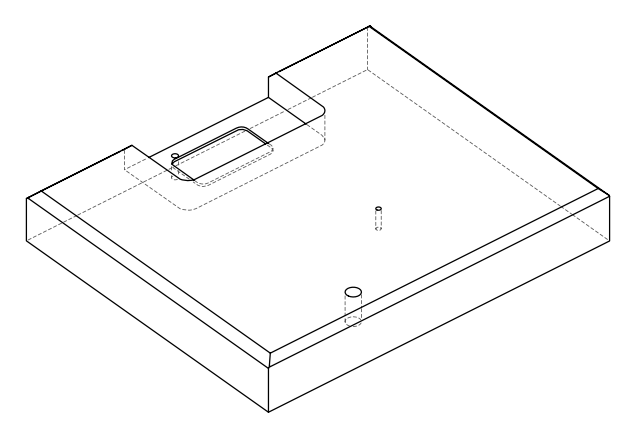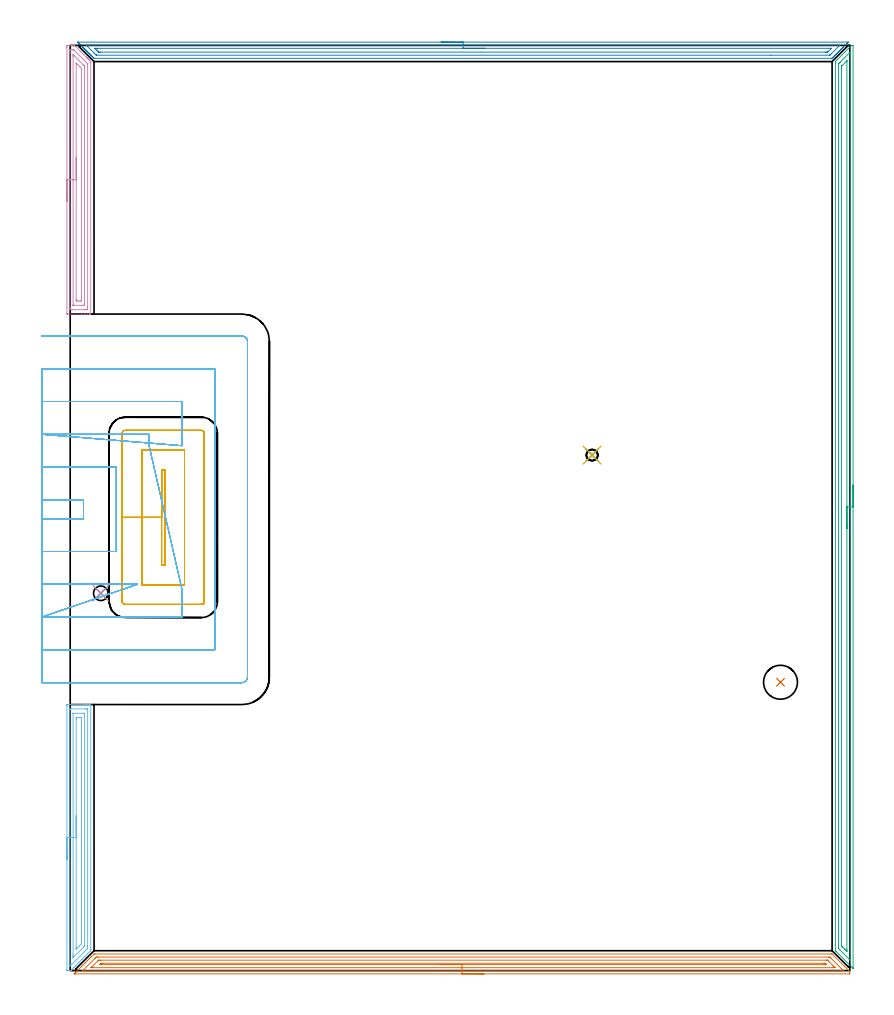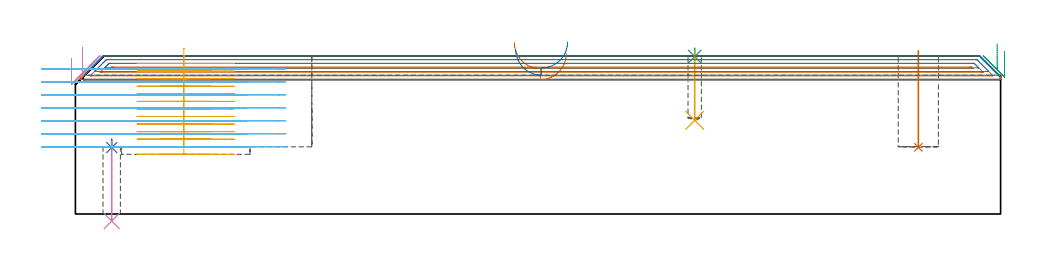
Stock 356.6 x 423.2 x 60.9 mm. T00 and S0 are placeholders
(PLAN: 12 operations, 6 tool changes, 80.1 min)
(1 INDEXABLE_INSERT_DRILL_BLIND_HOLE_FROM_SOLID | STEP1POCKET | NXT0302_002 | 0.15 min | 6591 mm3)
(2 SPOT_DRILL | STEP1HOLE | NXT0321_9005460120000 | 0.03 min | 3821 mm3)
(3 SPOT_DRILL_1 | STEP1POCKET_1 | NXT0321_9005460120000 | 0.03 min | 0 mm3)
(4 DRILL_THROUGH_HOLE_INTO_CENTER | STEP1HOLE | NXT0301_038 | 0.13 min | 919 mm3)
(5 DRILL_BLIND_HOLE_INTO_CENTER | STEP1POCKET_1 | NXT0301_023 | 0.11 min | 504 mm3)
(6 AREA_MILL | FG_CHAMFER_SURFACE | UGT0205_001 | 4.04 min | 7600 mm3)
(7 AREA_MILL_1 | FG_CHAMFER_SURFACE_1 | UGT0205_001 | 11.27 min | 14441 mm3)
(8 AREA_MILL_2 | FG_CHAMFER_SURFACE_2 | UGT0205_001 | 8.49 min | 9746 mm3)
(9 AREA_MILL_3 | FG_CHAMFER_SURFACE_3 | UGT0205_001 | 10.19 min | 13526 mm3)
(10 AREA_MILL_4 | FG_CHAMFER_SURFACE_4 | UGT0205_001 | 4.11 min | 7437 mm3)
(11 MILL_RECTANGULAR_POCKET | POCKET_RECTANGULAR_STRAIGHT | NXT0201_011 | Follow Part, ap 3, ae 75% | 14.32 min | 169655 mm3)
(12 MILL_SLOT | SLOT_PARTIAL_RECTANGULAR | UGT0201_094 | Follow Part, ap 5, ae 75% | 27.2 min | 405957 mm3)
(TOOL NXT0302_002 | Index. Insert Drill 15.5mm [880-D1550L20-05] | D15.5 PA176 FL78 Z2)
(TOOL NXT0321_9005460120000 | NC Spot Drill, 142deg, 12mm, Carbide, Uncoated | D12 PA142 FL30 Z2)
(TOOL NXT0301_038 | Carbide Drill 6.7mm [860.1-0670-034A1-MM 2214] | D6.7 PA140 FL53 Z2)
(TOOL NXT0301_023 | Carbide Drill 5.2mm [860.1-0520-016A1-MM 2214] | D5.2 PA140 FL28 Z2)
(TOOL UGT0205_001 | Chamfer Mill 20 x 3 x 45 deg. | D20 FL50 Z2)
(TOOL NXT0201_011 | ENDMILL 12mm [2P460-1200-NA 1630] | D12 FL38 Z6)
(TOOL UGT0201_094 | End mill 20 mm | D20 FL38 Z4)
(OP 1 INDEXABLE_INSERT_DRILL_BLIND_HOLE_FROM_SOLID)
G17 G21 G94 G90
T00 M6
G54
G17 G0 G90 X324.9 Y131.9 S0 M3
G43 Z70.9 H1
G94 G81 G98 Z25.7 F250. R62.9
G80
M5
M2
(OP 2 SPOT_DRILL)
G17 G21 G94 G90
T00 M6
G54
G17 G0 G90 X14. Y172.6 S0 M3
G43 Z70.9 H0
G94 G81 G98 Z25.612 F250. R28.9
G80
M5
M2
(OP 3 SPOT_DRILL_1)
G17 G21 G94 G90
T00 M6
G54
G17 G0 G90 X238.7 Y235.8 S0 M3
G43 Z70.9 H0
G94 G81 G98 Z60.676 F250. R63.9
G80
M5
M2
(OP 4 DRILL_THROUGH_HOLE_INTO_CENTER)
G17 G21 G94 G90
T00 M6
G54
G17 G0 G90 X14. Y172.6 S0 M3
G43 Z70.9 H1
G94 G73 G98 Z-2.719 F250. Q5.724 R27.9
G80
M5
M2
(OP 5 DRILL_BLIND_HOLE_INTO_CENTER)
G17 G21 G94 G90
T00 M6
G54
G17 G0 G90 X238.7 Y235.8 S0 M3
G43 Z70.9 H1
G94 G81 G98 Z36.1 F250. R62.9
G80
M5
M2
(OP 6 AREA_MILL)
G17 G21 G94 G90
T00 M6
G54
G17 G0 G90 X-1.5 Y50.85 S1061 M3
G43 Z70.9 H0
Z60.
G94 G1 Y50.888 Z59.128 F250.
Y51.002 Z58.264
Y51.191 Z57.412
Y51.453 Z56.58
Y51.787 Z55.774
Y52.19 Z55.
Y52.658 Z54.264
Y53.19 Z53.572
Y53.779 Z52.929
Y54.422 Z52.34
Y55.114 Z51.808
Y55.85 Z51.34
Y56.624 Z50.937
Y57.43 Z50.603
Y58.262 Z50.341
Y59.114 Z50.152
Y59.978 Z50.038
Y60.85 Z50.
Y120.763
X-1.499 Y121.094 Z50.001
X-1.494 Y121.649 Z50.004
X-1.492 Y121.692 Z50.006
X-0.94 Y121.696 Z50.557
X-0.337 Y121.7 Z51.161
X6.173 Z57.667
X6.744 Z58.241
X7.062 Z58.558
X7.633 Z59.129
X7.951 Z59.446
X8.588 Z60.088
X8.999 Z60.499
X9.361 Y121.693 Z60.852
X9.397 Y121.69 Z60.888
X9.4 Y121.54 Z60.9
Y9.531
X9.399 Y9.105 Z60.885
X9.31 Y9.009 Z60.807
X8.046 Y7.746 Z59.546
X6.766 Y6.465 Z58.265
X5.369 Y5.069 Z56.868
X4.03 Y3.73 Z55.529
X2.691 Y2.391 Z54.191
X1.799 Y1.499 Z53.298
X0.906 Y0.606 Z52.406
X0.393 Y0.094 Z51.891
X0.308 Y0.01 Z51.804
X0.075 Y0. Z51.574
X-0.303 Z51.196
X-0.94 Z50.554
X-1.259 Z50.237
X-1.491 Y0.002 Z50.005
X-1.496 Y0.16 Z50.004
X-1.5 Y0.441 Z50.
Y60.85
X-0.086 Z51.414
X-0.085 Y119.309 Z51.415
X-0.084 Y119.341 Z51.416
X-0.051 Y119.69 Z51.449
X0.449 Y119.699 Z51.949
X7.062 Y119.7 Z58.562
X7.563 Y119.698 Z59.063
X7.951 Y119.69 Z59.451
X7.983 Y119.309 Z59.483
X7.985 Y119.275 Z59.485
X7.986 Y11.316 Z59.486
X7.985 Y10.424 Z59.485
X7.983 Y10.391 Z59.483
X7.951 Y10.113 Z59.451
X7.665 Y9.818 Z59.165
X7.381 Y9.531 Z58.881
X0.241 Y2.391 Z51.741
X0.093 Y2.246 Z51.593
X-0.051 Y2.111 Z51.449
X-0.083 Y2.391 Z51.417
X-0.085 Y2.425 Z51.415
X-0.086 Y60.85 Z51.414
X1.328 Z52.828
X1.329 Y117.524 Z52.829
X1.331 Y117.624 Z52.831
X1.333 Y117.673 Z52.833
X1.335 Y117.689 Z52.835
X1.376 Y117.692 Z52.876
X1.553 Y117.699 Z53.053
X6.173 Z57.673
X6.348 Y117.698 Z57.848
X6.465 Y117.694 Z57.965
X6.554 Y117.69 Z58.054
X6.565 Y117.655 Z58.065
X6.567 Y117.524 Z58.067
X6.57 Y117.125 Z58.07
X6.571 Y116.631 Z58.071
Y116.231
Y11.809
X6.567 Y11.316 Z58.067
X6.565 Y11.217 Z58.065
X6.562 Y11.173 Z58.062
X6.532 Y11.14 Z58.032
X6.442 Y11.046 Z57.942
X6.173 Y10.773 Z57.673
X5.999 Y10.598 Z57.499
X1.361 Y5.961 Z52.861
X1.349 Y5.954 Z52.849
X1.344 Y5.953 Z52.844
X1.335 Y5.961 Z52.835
X1.334 Y5.991 Z52.834
X1.33 Y6.36 Z52.83
X1.329 Y6.854 Z52.829
X1.328 Y7.254 Z52.828
Y60.85
X2.743 Z54.243
Y114.846
X2.745 Y115.61 Z54.245
X2.747 Y115.662 Z54.247
X2.749 Y115.684 Z54.249
X2.763 Y115.69 Z54.263
X2.868 Y115.694 Z54.368
X3.08 Y115.698 Z54.58
X3.505 Y115.7 Z55.005
X4.433 Z55.933
X4.835 Y115.698 Z56.335
X5.036 Y115.695 Z56.536
X5.135 Y115.69 Z56.635
X5.151 Y115.687 Z56.651
X5.153 Y115.672 Z56.653
X5.155 Y115.635 Z56.655
X5.157 Y114.973 Z56.657
Y114.846
Y13.101
X5.153 Y12.34 Z56.653
X5.15 Y12.209 Z56.65
X4.331 Y11.38 Z55.831
X2.856 Y9.905 Z54.356
X2.796 Y9.847 Z54.296
X2.754 Y9.811 Z54.254
X2.75 Y9.81 Z54.25
X2.747 Y9.813 Z54.247
X2.745 Y9.851 Z54.245
X2.743 Y10.297 Z54.243
Y10.424
Y60.85
Y61.722 Z54.281
Y62.586 Z54.395
Y63.438 Z54.583
Y64.27 Z54.846
Y65.076 Z55.18
Y65.85 Z55.582
Y66.586 Z56.051
Y67.278 Z56.582
Y67.921 Z57.172
Y68.51 Z57.815
Y69.042 Z58.507
Y69.51 Z59.243
Y69.913 Z60.016
Y70.247 Z60.822
Y70.509 Z61.654
Y70.698 Z62.506
Y70.812 Z63.371
Y70.85 Z64.243
G0 Z70.9
M5
M2
(OP 7 AREA_MILL_1)
G17 G21 G94 G90
T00 M6
G54
G17 G0 G90 X189.2 Y-1.5 S1061 M3
G43 Z70.9 H0
Z61.8
G94 G1 X189.162 Z60.928 F250.
X189.048 Z60.064
X188.859 Z59.212
X188.597 Z58.38
X188.263 Z57.574
X187.86 Z56.8
X187.392 Z56.064
X186.861 Z55.372
X186.271 Z54.729
X185.628 Z54.14
X184.936 Z53.609
X184.2 Z53.14
X183.426 Z52.737
X182.62 Z52.403
X181.788 Z52.141
X180.937 Z51.952
X180.072 Z51.838
X179.2 Z51.8
X2.042
X1.816 Y-1.496 Z51.802
X1.814 Y-1.494 Z51.803
X1.816 Y-1.483 Z51.815
X2.175 Y-1.126 Z52.174
X2.35 Y-0.949 Z52.348
X2.412 Y-0.888 Z52.411
X2.586 Y-0.714 Z52.585
X2.646 Y-0.652 Z52.644
X2.709 Y-0.59 Z52.709
X2.881 Y-0.419 Z52.88
X2.942 Y-0.356 Z52.94
X3.007 Y-0.293 Z53.006
X3.175 Y-0.124 Z53.175
X3.239 Y-0.06 Z53.236
X3.305 Y0.005 Z53.304
X3.502 Y0.201 Z53.501
X4.197 Y0.898 Z54.197
X5.09 Y1.791 Z55.09
X5.983 Y2.683 Z55.983
X6.876 Y3.576 Z56.875
X7.769 Y4.469 Z57.768
X8.662 Y5.362 Z58.661
X9.555 Y6.255 Z59.554
X10.842 Y7.542 Z60.841
X10.896 Y7.593 Z60.892
X11.34 Y7.6 Z60.9
X347.953
X348.495 Y7.601 Z60.882
X348.604 Y7.496 Z60.796
X356.161 Y-0.06 Z53.237
X356.542 Y-0.442 Z52.858
X356.584 Y-0.484 Z52.815
X356.597 Y-0.5 Z52.799
X356.6 Y-0.504 Z52.795
Y-1.491 Z51.805
X356.492 Y-1.5 Z51.8
X179.2
Y-0.086 Z53.214
X6.008 Y-0.085 Z53.215
X5.983 Y-0.084 Z53.216
X5.702 Y-0.06 Z53.24
X5.838 Y0.085 Z53.385
X5.983 Y0.233 Z53.533
X11.34 Y5.591 Z58.891
X11.628 Y5.874 Z59.174
X11.922 Y6.16 Z59.46
X12.209 Y6.184 Z59.484
X12.233 Y6.185 Z59.485
X13.1 Y6.186 Z59.486
X347.035 Y6.185 Z59.485
X347.06
X347.478 Y6.16 Z59.46
X347.953 Y5.696 Z58.996
X352.822 Y0.829 Z54.129
X353.31 Y0.339 Z53.639
X353.698 Y-0.06 Z53.24
X353.335 Y-0.085 Z53.215
X353.31
X352.443 Y-0.086 Z53.214
X179.2
Y1.328 Z54.628
X10.448 Y1.329 Z54.629
X9.944 Y1.33 Z54.63
X9.579 Y1.334 Z54.634
X9.555 Y1.336 Z54.636
X9.554 Y1.346 Z54.646
X9.555 Y1.353 Z54.653
X9.736 Y1.536 Z54.836
X9.916 Y1.717 Z55.017
X12.583 Y4.383 Z57.683
X12.857 Y4.651 Z57.951
X12.952 Y4.74 Z58.04
X12.984 Y4.765 Z58.065
X13.029 Y4.767 Z58.067
X13.126 Y4.769 Z58.069
X13.629 Y4.771 Z58.071
X14.019
X345.777
X346.167
X346.297 Y4.769 Z58.069
X346.4 Y4.765 Z58.065
X346.427 Y4.762 Z58.062
X346.448 Y4.745 Z58.045
X346.491 Y4.706 Z58.006
X346.818 Y4.383 Z57.683
X347.06 Y4.141 Z57.441
X348.846 Y2.355 Z55.655
X349.483 Y1.717 Z55.017
X349.739 Y1.46 Z54.76
X349.824 Y1.367 Z54.667
X349.852 Y1.334 Z54.634
X349.843 Y1.333 Z54.633
X349.739 Y1.331 Z54.631
X349.236 Y1.329 Z54.629
X348.846 Y1.328 Z54.628
X179.2
Y2.743 Z56.043
X14.019
X13.88 Y2.744 Z56.044
X13.461 Y2.75 Z56.05
X13.414 Y2.754 Z56.054
X13.443 Y2.788 Z56.088
X13.5 Y2.849 Z56.149
X13.57 Y2.92 Z56.22
X13.637 Y2.986 Z56.286
X13.811 Y3.153 Z56.453
X14.019 Y3.35 Z56.65
X14.159 Y3.355 Z56.655
X14.294 Y3.356 Z56.656
X14.912 Y3.357 Z56.657
X344.519
X345.137 Y3.356 Z56.656
X345.274 Y3.354 Z56.654
X345.372 Y3.35 Z56.65
X345.481 Y3.259 Z56.559
X345.695 Y3.047 Z56.347
X345.905 Y2.834 Z56.134
X345.978 Y2.749 Z56.049
X345.892 Y2.748 Z56.048
X345.274 Y2.743 Z56.043
X179.2
X178.329 Z56.081
X177.464 Z56.195
X176.612 Z56.383
X175.78 Z56.646
X174.974 Z56.98
X174.2 Z57.382
X173.464 Z57.851
X172.772 Z58.382
X172.129 Z58.972
X171.54 Z59.615
X171.009 Z60.307
X170.54 Z61.043
X170.137 Z61.817
X169.803 Z62.622
X169.541 Z63.455
X169.352 Z64.306
X169.238 Z65.171
X169.2 Z66.043
G0 Z70.9
M5
M2
(OP 8 AREA_MILL_2)
G17 G21 G94 G90
T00 M6
G54
G17 G0 G90 X169.7 Y424.7 S1061 M3
G43 Z70.9 H0
Z63.5
G94 G1 X169.738 Z62.628 F250.
X169.852 Z61.764
X170.041 Z60.912
X170.303 Z60.08
X170.637 Z59.274
X171.04 Z58.5
X171.508 Z57.764
X172.04 Z57.072
X172.629 Z56.429
X173.272 Z55.84
X173.964 Z55.308
X174.7 Z54.84
X175.474 Z54.437
X176.28 Z54.103
X177.112 Z53.841
X177.964 Z53.652
X178.828 Z53.538
X179.7 Z53.5
X355.669
X355.875 Y424.694 Z53.504
X355.881 Y424.692 Z53.505
X355.875 Y424.674 Z53.523
X355.432 Y424.232 Z53.968
X355.319 Y424.118 Z54.08
X353.581 Y422.38 Z55.819
X353.537 Y422.336 Z55.861
X353.492 Y422.292 Z55.907
X353.285 Y422.084 Z56.115
X353.241 Y422.039 Z56.158
X353.194 Y421.994 Z56.205
X352.989 Y421.788 Z56.411
X352.944 Y421.742 Z56.455
X352.897 Y421.696 Z56.503
X352.693 Y421.492 Z56.707
X352.647 Y421.445 Z56.752
X352.599 Y421.398 Z56.801
X352.397 Y421.196 Z57.003
X352.35 Y421.148 Z57.049
X352.301 Y421.101 Z57.098
X352.101 Y420.9 Z57.299
X352.053 Y420.852 Z57.345
X352.003 Y420.803 Z57.396
X351.805 Y420.604 Z57.595
X351.756 Y420.555 Z57.642
X351.705 Y420.505 Z57.694
X351.509 Y420.308 Z57.891
X351.459 Y420.258 Z57.939
X351.407 Y420.207 Z57.992
X351.212 Y420.012 Z58.187
X351.162 Y419.961 Z58.236
X351.11 Y419.909 Z58.29
X350.916 Y419.716 Z58.483
X350.865 Y419.664 Z58.533
X350.812 Y419.611 Z58.588
X350.62 Y419.42 Z58.779
X350.568 Y419.367 Z58.83
X350.514 Y419.313 Z58.886
X350.324 Y419.124 Z59.075
X350.271 Y419.07 Z59.127
X350.216 Y419.016 Z59.183
X350.028 Y418.828 Z59.371
X349.974 Y418.773 Z59.424
X349.918 Y418.718 Z59.481
X349.732 Y418.532 Z59.667
X349.678 Y418.476 Z59.721
X349.62 Y418.42 Z59.779
X349.436 Y418.236 Z59.963
X349.381 Y418.179 Z60.018
X349.322 Y418.122 Z60.077
X349.14 Y417.94 Z60.259
X349.084 Y417.882 Z60.314
X349.025 Y417.824 Z60.374
X348.898 Y417.698 Z60.501
X348.623 Y417.423 Z60.774
X348.503 Y417.305 Z60.891
X348.131 Y417.3 Z60.9
X11.269
X10.897 Y417.305 Z60.891
X10.777 Y417.421 Z60.776
X10.316 Y417.882 Z60.314
X10.26 Y417.94 Z60.259
X10.078 Y418.122 Z60.077
X10.019 Y418.179 Z60.018
X9.964 Y418.236 Z59.963
X9.78 Y418.42 Z59.779
X9.722 Y418.476 Z59.721
X9.668 Y418.532 Z59.667
X9.482 Y418.718 Z59.481
X9.426 Y418.773 Z59.424
X9.372 Y418.828 Z59.371
X9.184 Y419.016 Z59.183
X9.129 Y419.07 Z59.127
X9.076 Y419.124 Z59.075
X8.886 Y419.313 Z58.886
X8.832 Y419.367 Z58.83
X8.779 Y419.42 Z58.779
X8.588 Y419.611 Z58.588
X8.535 Y419.664 Z58.533
X8.483 Y419.716 Z58.483
X8.29 Y419.909 Z58.29
X8.238 Y419.961 Z58.236
X8.187 Y420.012 Z58.187
X7.993 Y420.207 Z57.992
X7.941 Y420.258 Z57.939
X7.891 Y420.308 Z57.891
X7.695 Y420.505 Z57.694
X7.644 Y420.555 Z57.642
X7.595 Y420.604 Z57.595
X7.397 Y420.803 Z57.396
X7.347 Y420.852 Z57.345
X7.299 Y420.9 Z57.299
X7.099 Y421.1 Z57.098
X7.05 Y421.148 Z57.049
X7.003 Y421.196 Z57.003
X6.801 Y421.398 Z56.801
X6.753 Y421.445 Z56.752
X6.707 Y421.492 Z56.707
X6.503 Y421.696 Z56.503
X6.456 Y421.742 Z56.455
X6.411 Y421.788 Z56.411
X6.206 Y421.994 Z56.205
X6.159 Y422.039 Z56.158
X6.115 Y422.084 Z56.115
X5.908 Y422.292 Z55.907
X5.863 Y422.336 Z55.861
X5.819 Y422.38 Z55.819
X5.61 Y422.59 Z55.609
X4.081 Y424.118 Z54.08
X3.968 Y424.232 Z53.968
X3.823 Y424.377 Z53.823
X3.636 Y424.563 Z53.634
X3.525 Y424.678 Z53.519
X3.517 Y424.694 Z53.503
X3.525 Y424.699 Z53.499
X3.731 Y424.7 Z53.5
X179.7
Y423.286 Z54.914
X351.764
X351.882 Y423.284 Z54.916
X351.96 Y423.282 Z54.918
X352.013 Y423.279 Z54.921
Y423.274 Z54.926
X351.971 Y423.227 Z54.973
X351.841 Y423.092 Z55.108
X348.131 Y419.381 Z58.819
X347.826 Y419.078 Z59.122
X347.515 Y418.773 Z59.427
X347.461 Y418.723 Z59.477
X347.355 Y418.717 Z59.483
X347.296 Y418.715 Z59.485
X320.504 Y418.714 Z59.486
X12.162 Y418.715 Z59.485
X12.104 Y418.716 Z59.484
X11.987 Y418.721 Z59.479
X11.935 Y418.726 Z59.474
X11.917 Y418.74 Z59.46
X11.88 Y418.773 Z59.427
X11.269 Y419.381 Z58.819
X10.986 Y419.664 Z58.536
X7.695 Y422.956 Z55.244
X7.43 Y423.227 Z54.973
X7.394 Y423.268 Z54.932
X7.392 Y423.279 Z54.921
X7.636 Y423.286 Z54.914
X179.7
Y421.872 Z56.328
X347.883 Y421.871 Z56.329
X348.131 Y421.869 Z56.331
X348.146 Y421.867 Z56.333
X348.152 Y421.864 Z56.336
X348.149 Y421.854 Z56.346
X348.144 Y421.845 Z56.355
X348.131 Y421.83 Z56.37
X346.599 Y420.3 Z57.9
X346.512 Y420.216 Z57.984
X346.439 Y420.151 Z58.049
X346.419 Y420.135 Z58.065
X346.397 Y420.133 Z58.067
X346.344 Y420.131 Z58.069
X345.878 Y420.129 Z58.071
X345.451
X13.95
X13.482 Y420.13 Z58.07
X13.056 Y420.134 Z58.066
X12.997 Y420.135 Z58.065
X12.966 Y420.145 Z58.055
X12.933 Y420.175 Z58.026
X12.802 Y420.301 Z57.899
X12.545 Y420.555 Z57.645
X12.162 Y420.937 Z57.263
X11.655 Y421.445 Z56.755
X11.269 Y421.837 Z56.363
X11.249 Y421.865 Z56.335
X11.269 Y421.866 Z56.334
X11.736 Y421.87 Z56.33
X12.162 Y421.871 Z56.329
X12.629 Y421.872 Z56.328
X179.7
X180.572 Z56.367
X181.436 Z56.48
X182.288 Z56.669
X183.12 Z56.932
X183.926 Z57.265
X184.7 Z57.668
X185.436 Z58.137
X186.128 Z58.668
X186.771 Z59.257
X187.36 Z59.901
X187.892 Z60.593
X188.36 Z61.328
X188.763 Z62.102
X189.097 Z62.908
X189.359 Z63.74
X189.548 Z64.592
X189.662 Z65.457
X189.7 Z66.328
G0 Z70.9
M5
M2
(OP 9 AREA_MILL_3)
G17 G21 G94 G90
T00 M6
G54
G17 G0 G90 X358.1 Y222.1 S1061 M3
G43 Z70.9 H0
Z62.8
G94 G1 Y222.062 Z61.928 F250.
Y221.948 Z61.064
Y221.759 Z60.212
Y221.497 Z59.38
Y221.163 Z58.574
Y220.76 Z57.8
Y220.292 Z57.064
Y219.76 Z56.372
Y219.171 Z55.729
Y218.528 Z55.14
Y217.836 Z54.608
Y217.1 Z54.14
Y216.326 Z53.737
Y215.52 Z53.403
Y214.688 Z53.141
Y213.836 Z52.952
Y212.972 Z52.838
Y212.1 Z52.8
Y1.558
X358.099 Y1.177 Z52.801
X358.098 Y1.145 Z52.802
X358.092 Y1.019 Z52.806
X358.035 Y1.071 Z52.863
X357.923 Y1.177 Z52.975
X350.216 Y8.884 Z60.684
X350.02 Y9.084 Z60.874
X350.004 Y9.105 Z60.889
X350. Y9.219 Z60.9
Y415.426
X350.005 Y415.803 Z60.891
X350.117 Y415.916 Z60.781
X350.487 Y416.287 Z60.413
X357.073 Y422.874 Z53.824
X357.149 Y422.951 Z53.747
X357.366 Y423.165 Z53.534
X357.373 Y423.172 Z53.527
X357.41 Y423.198 Z53.488
X357.674 Y423.2 Z53.224
X358.091 Z52.805
X358.1 Y423.087 Z52.8
Y212.1
X356.686 Z54.214
X356.685 Y5. Z54.215
X356.684 Y4.9 Z54.216
X356.683 Y4.877 Z54.217
X356.682 Y4.876 Z54.218
X356.675 Y4.88 Z54.225
X356.641 Y4.911 Z54.259
X356.563 Y4.987 Z54.337
X356.351 Y5.199 Z54.549
X351.884 Y9.667 Z59.016
X351.481 Y10.078 Z59.419
X351.429 Y10.132 Z59.471
X351.421 Y10.161 Z59.479
X351.418 Y10.213 Z59.482
X351.416 Y10.322 Z59.484
X351.414 Y10.54 Z59.486
X351.415 Y414.533 Z59.485
X351.421 Y414.746 Z59.479
X351.554 Y414.893 Z59.346
X351.736 Y415.081 Z59.164
X352.076 Y415.427 Z58.824
X352.178 Y415.529 Z58.722
X356.545 Y419.895 Z54.355
X356.583 Y419.931 Z54.317
X356.629 Y419.973 Z54.271
X356.656 Y419.995 Z54.244
X356.68 Y419.922 Z54.22
X356.683 Y419.895 Z54.217
X356.685 Y419.848 Z54.215
X356.686 Y419.022 Z54.214
Y415.789
Y212.1
X355.272 Z55.628
X355.271 Y9.667 Z55.629
X355.27 Y9.329 Z55.63
X355.266 Y8.773 Z55.634
X355.265 Y8.754 Z55.635
X355.234 Y8.773 Z55.666
X354.936 Y9.066 Z55.964
X354.332 Y9.667 Z56.568
X354.05 Y9.949 Z56.85
X353.439 Y10.561 Z57.461
X353.165 Y10.839 Z57.735
X352.861 Y11.15 Z58.039
X352.835 Y11.195 Z58.065
X352.833 Y11.252 Z58.067
X352.83 Y11.342 Z58.07
X352.829 Y11.455 Z58.071
Y11.794
Y412.745
X352.83 Y413.083 Z58.07
X352.834 Y413.639 Z58.066
X352.835 Y413.719 Z58.065
X352.885 Y413.775 Z58.015
X352.955 Y413.851 Z57.945
X353.165 Y414.065 Z57.735
X355.177 Y416.077 Z55.723
X355.207 Y416.105 Z55.693
X355.243 Y416.135 Z55.657
X355.265 Y416.151 Z55.635
X355.267 Y416.118 Z55.633
X355.27 Y416.052 Z55.63
X355.271 Y415.982 Z55.629
X355.272 Y212.1 Z55.628
Y211.228 Z55.667
Y210.364 Z55.78
Y209.512 Z55.969
Y208.68 Z56.232
Y207.874 Z56.565
Y207.1 Z56.968
Y206.364 Z57.437
Y205.672 Z57.968
Y205.029 Z58.557
Y204.44 Z59.201
Y203.908 Z59.893
Y203.44 Z60.628
Y203.037 Z61.402
Y202.703 Z62.208
Y202.441 Z63.04
Y202.252 Z63.892
Y202.138 Z64.757
Y202.1 Z65.628
G0 Z70.9
M5
M2
(OP 10 AREA_MILL_4)
G17 G21 G94 G90
T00 M6
G54
G17 G0 G90 X-1.5 Y351.75 S1061 M3
G43 Z70.9 H0
Z60.
G94 G1 Y351.788 Z59.128 F250.
Y351.902 Z58.263
Y352.091 Z57.412
Y352.353 Z56.58
Y352.687 Z55.774
Y353.09 Z55.
Y353.558 Z54.264
Y354.09 Z53.572
Y354.679 Z52.929
Y355.322 Z52.34
Y356.014 Z51.808
Y356.75 Z51.34
Y357.524 Z50.937
Y358.33 Z50.603
Y359.162 Z50.341
Y360.014 Z50.152
Y360.878 Z50.038
Y361.75 Z50.
Y422.236
X-1.499 Y422.568 Z50.001
X-1.493 Y423.124 Z50.003
X-1.491 Y423.192 Z50.005
X-0.94 Y423.2 Z50.554
X0.47 Z51.966
X0.838 Z52.333
X1.923 Z53.42
X1.949 Y423.198 Z53.447
X1.995 Y423.195 Z53.491
X2.037 Y423.164 Z53.535
X4.663 Y420.538 Z56.162
X7.359 Y417.843 Z58.856
X7.403 Y417.798 Z58.902
X7.609 Y417.591 Z59.108
X7.655 Y417.546 Z59.152
X7.701 Y417.499 Z59.2
X7.904 Y417.297 Z59.403
X7.951 Y417.25 Z59.448
X7.999 Y417.201 Z59.498
X8.199 Y417.002 Z59.698
X8.248 Y416.954 Z59.745
X8.297 Y416.903 Z59.796
X8.493 Y416.707 Z59.992
X8.544 Y416.657 Z60.041
X8.595 Y416.605 Z60.094
X8.788 Y416.412 Z60.287
X8.84 Y416.361 Z60.337
X8.894 Y416.307 Z60.392
X9.285 Y415.916 Z60.784
X9.321 Y415.879 Z60.82
X9.394 Y415.805 Z60.892
X9.4 Y415.413 Z60.9
Y300.485
X9.397 Y300.31 Z60.888
X9.354 Y300.307 Z60.846
X8.937 Y300.3 Z60.436
X8.688 Z60.188
X7.951 Z59.446
X6.694 Z58.191
X5.284 Z56.779
X-1.201 Z50.296
X-1.492 Y300.31 Z50.006
X-1.499 Y300.6 Z49.999
Y300.611
X-1.5 Y361.75 Z50.
X-0.086 Z51.414
Y419.884
X-0.084 Y420.779 Z51.416
X-0.083 Y420.811 Z51.417
X-0.051 Y421.19 Z51.449
X0.421 Y421.198 Z51.921
X0.838 Y421.199 Z52.338
X1.309 Z52.809
X1.517 Y421.193 Z53.017
X1.542 Y421.19 Z53.042
X1.578 Y421.161 Z53.078
X1.645 Y421.102 Z53.145
X1.727 Y421.023 Z53.227
X7.336 Y415.413 Z58.836
X7.951 Y414.787 Z59.451
X7.982 Y414.518 Z59.482
X7.984 Y414.486 Z59.484
X7.986 Y413.624 Z59.486
Y303.616
X7.984 Y302.721 Z59.484
X7.983 Y302.689 Z59.483
X7.951 Y302.31 Z59.451
X7.479 Y302.302 Z58.979
X7.062 Y302.301 Z58.562
X6.592 Y302.3 Z58.092
X0.838 Y302.301 Z52.338
X0.365 Y302.302 Z51.865
X-0.051 Y302.31 Z51.449
X-0.083 Y302.721 Z51.417
X-0.084 Y302.755 Z51.416
X-0.086 Y303.616 Z51.414
Y361.75
X1.328 Z52.828
X1.329 Y418.096 Z52.829
Y418.496
X1.333 Y418.897 Z52.833
X1.335 Y418.947 Z52.835
X1.337 Y418.952 Z52.837
X1.356 Y418.936 Z52.856
X1.442 Y418.856 Z52.942
X1.569 Y418.732 Z53.069
X1.727 Y418.574 Z53.227
X5.783 Y414.518 Z57.283
X6.173 Y414.126 Z57.673
X6.422 Y413.872 Z57.922
X6.546 Y413.743 Z58.046
X6.565 Y413.712 Z58.065
X6.567 Y413.68 Z58.067
X6.569 Y413.624 Z58.069
X6.571 Y413.223 Z58.071
Y305.404
X6.57 Y305.005 Z58.07
X6.567 Y304.51 Z58.067
X6.564 Y304.319 Z58.064
X6.376 Y304.306 Z57.876
X6.173 Y304.303 Z57.673
X5.492 Y304.3 Z56.992
X5.284 Z56.784
X1.936 Z53.436
X1.727 Y304.301 Z53.227
X1.518 Y304.303 Z53.018
X1.38 Y304.307 Z52.88
X1.335 Y304.31 Z52.835
X1.333 Y304.329 Z52.833
X1.331 Y304.376 Z52.831
X1.329 Y304.51 Z52.829
X1.328 Y361.75 Z52.828
X2.743 Z54.243
Y414.831
X2.744 Y414.988 Z54.244
X2.747 Y415.065 Z54.247
X2.749 Y415.088 Z54.249
X2.771 Y415.069 Z54.271
X3.333 Y414.518 Z54.833
X4.395 Y413.456 Z55.895
X5.112 Y412.729 Z56.612
X5.151 Y412.677 Z56.651
X5.153 Y412.633 Z56.653
X5.156 Y412.538 Z56.656
X5.157 Y412.346 Z56.657
Y411.962
Y307.193
X5.153 Y306.43 Z56.653
X5.151 Y306.325 Z56.651
X5.06 Y306.31 Z56.56
X4.838 Y306.305 Z56.338
X4.395 Y306.3 Z55.895
X3.505 Z55.005
X3.061 Y306.305 Z54.561
X2.84 Y306.31 Z54.34
X2.749 Y306.323 Z54.249
X2.748 Y306.395 Z54.248
X2.743 Y307.066 Z54.243
Y361.75
Y362.622 Z54.281
Y363.486 Z54.395
Y364.338 Z54.583
Y365.17 Z54.846
Y365.976 Z55.18
Y366.75 Z55.582
Y367.486 Z56.051
Y368.178 Z56.582
Y368.821 Z57.172
Y369.41 Z57.815
Y369.941 Z58.507
Y370.41 Z59.243
Y370.813 Z60.016
Y371.147 Z60.822
Y371.409 Z61.654
Y371.598 Z62.506
Y371.712 Z63.371
Y371.75 Z64.243
G0 Z70.9
M5
M2
(OP 11 MILL_RECTANGULAR_POCKET)
G17 G21 G94 G90
T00 M6
G54
G17 G0 G90 X42.076 Y229.1 S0 M3
G43 Z70.9 H1
Z63.9
G94 G1 X41.8 Z63.826 F250.
Y207.3 Z57.985
Y185.5 F500.
X43.3
Y229.1
X41.8
Y207.3
X32.8
Y176.5
X52.3
Y238.1
X32.8
Y207.3
X23.8
Y168.8
G3 X25.1 Y167.5 R1.3
G1 X60.
G3 X61.3 Y168.8 R1.3
G1 Y245.8
G3 X60. Y247.1 R1.3
G1 X25.1
G3 X23.8 Y245.8 R1.3
G1 Y207.3
Y206.3
G0 X42.076 Y229.1 Z60.985
G1 X41.8 Z60.91 F250.
Y207.3 Z55.069
Y185.5 F500.
X43.3
Y229.1
X41.8
Y207.3
X32.8
Y176.5
X52.3
Y238.1
X32.8
Y207.3
X23.8
Y168.8
G3 X25.1 Y167.5 R1.3
G1 X60.
G3 X61.3 Y168.8 R1.3
G1 Y245.8
G3 X60. Y247.1 R1.3
G1 X25.1
G3 X23.8 Y245.8 R1.3
G1 Y207.3
Y206.3
G0 X42.076 Y229.1 Z58.069
G1 X41.8 Z57.995 F250.
Y207.3 Z52.154
Y185.5 F500.
X43.3
Y229.1
X41.8
Y207.3
X32.8
Y176.5
X52.3
Y238.1
X32.8
Y207.3
X23.8
Y168.8
G3 X25.1 Y167.5 R1.3
G1 X60.
G3 X61.3 Y168.8 R1.3
G1 Y245.8
G3 X60. Y247.1 R1.3
G1 X25.1
G3 X23.8 Y245.8 R1.3
G1 Y207.3
Y206.3
G0 X42.076 Y229.1 Z55.154
G1 X41.8 Z55.08 F250.
Y207.3 Z49.238
Y185.5 F500.
X43.3
Y229.1
X41.8
Y207.3
X32.8
Y176.5
X52.3
Y238.1
X32.8
Y207.3
X23.8
Y168.8
G3 X25.1 Y167.5 R1.3
G1 X60.
G3 X61.3 Y168.8 R1.3
G1 Y245.8
G3 X60. Y247.1 R1.3
G1 X25.1
G3 X23.8 Y245.8 R1.3
G1 Y207.3
Y206.3
G0 X42.076 Y229.1 Z52.238
G1 X41.8 Z52.164 F250.
Y207.3 Z46.323
Y185.5 F500.
X43.3
Y229.1
X41.8
Y207.3
X32.8
Y176.5
X52.3
Y238.1
X32.8
Y207.3
X23.8
Y168.8
G3 X25.1 Y167.5 R1.3
G1 X60.
G3 X61.3 Y168.8 R1.3
G1 Y245.8
G3 X60. Y247.1 R1.3
G1 X25.1
G3 X23.8 Y245.8 R1.3
G1 Y207.3
Y206.3
G0 X42.076 Y229.1 Z49.323
G1 X41.8 Z49.249 F250.
Y207.3 Z43.408
Y185.5 F500.
X43.3
Y229.1
X41.8
Y207.3
X32.8
Y176.5
X52.3
Y238.1
X32.8
Y207.3
X23.8
Y168.8
G3 X25.1 Y167.5 R1.3
G1 X60.
G3 X61.3 Y168.8 R1.3
G1 Y245.8
G3 X60. Y247.1 R1.3
G1 X25.1
G3 X23.8 Y245.8 R1.3
G1 Y207.3
Y206.3
G0 X42.076 Y229.1 Z46.408
G1 X41.8 Z46.334 F250.
Y207.3 Z40.492
Y185.5 F500.
X43.3
Y229.1
X41.8
Y207.3
X32.8
Y176.5
X52.3
Y238.1
X32.8
Y207.3
X23.8
Y168.8
G3 X25.1 Y167.5 R1.3
G1 X60.
G3 X61.3 Y168.8 R1.3
G1 Y245.8
G3 X60. Y247.1 R1.3
G1 X25.1
G3 X23.8 Y245.8 R1.3
G1 Y207.3
Y206.3
G0 X42.076 Y229.1 Z43.492
G1 X41.8 Z43.418 F250.
Y207.3 Z37.577
Y185.5 F500.
X43.3
Y229.1
X41.8
Y207.3
X32.8
Y176.5
X52.3
Y238.1
X32.8
Y207.3
X23.8
Y168.8
G3 X25.1 Y167.5 R1.3
G1 X60.
G3 X61.3 Y168.8 R1.3
G1 Y245.8
G3 X60. Y247.1 R1.3
G1 X25.1
G3 X23.8 Y245.8 R1.3
G1 Y207.3
Y206.3
G0 X42.076 Y229.1 Z40.577
G1 X41.8 Z40.503 F250.
Y207.3 Z34.662
Y185.5 F500.
X43.3
Y229.1
X41.8
Y207.3
X32.8
Y176.5
X52.3
Y238.1
X32.8
Y207.3
X23.8
Y168.8
G3 X25.1 Y167.5 R1.3
G1 X60.
G3 X61.3 Y168.8 R1.3
G1 Y245.8
G3 X60. Y247.1 R1.3
G1 X25.1
G3 X23.8 Y245.8 R1.3
G1 Y207.3
Y206.3
G0 X42.076 Y229.1 Z37.662
G1 X41.8 Z37.587 F250.
Y207.3 Z31.746
Y185.5 F500.
X43.3
Y229.1
X41.8
Y207.3
X32.8
Y176.5
X52.3
Y238.1
X32.8
Y207.3
X23.8
Y168.8
G3 X25.1 Y167.5 R1.3
G1 X60.
G3 X61.3 Y168.8 R1.3
G1 Y245.8
G3 X60. Y247.1 R1.3
G1 X25.1
G3 X23.8 Y245.8 R1.3
G1 Y207.3
Y206.3
G0 X42.076 Y229.1 Z34.746
G1 X41.8 Z34.672 F250.
Y207.3 Z28.831
Y185.5 F500.
X43.3
Y229.1
X41.8
Y207.3
X32.8
Y176.5
X52.3
Y238.1
X32.8
Y207.3
X23.8
Y168.8
G3 X25.1 Y167.5 R1.3
G1 X60.
G3 X61.3 Y168.8 R1.3
G1 Y245.8
G3 X60. Y247.1 R1.3
G1 X25.1
G3 X23.8 Y245.8 R1.3
G1 Y207.3
Y206.3
G0 X42.076 Y229.1 Z31.831
G1 X41.8 Z31.757 F250.
Y207.3 Z25.915
Y185.5 F500.
X43.3
Y229.1
X41.8
Y207.3
X32.8
Y176.5
X52.3
Y238.1
X32.8
Y207.3
X23.8
Y168.8
G3 X25.1 Y167.5 R1.3
G1 X60.
G3 X61.3 Y168.8 R1.3
G1 Y245.8
G3 X60. Y247.1 R1.3
G1 X25.1
G3 X23.8 Y245.8 R1.3
G1 Y207.3
Y206.3
G0 X42.076 Y229.1 Z28.915
G1 X41.8 Z28.841 F250.
Y207.3 Z23.
Y185.5 F500.
X43.3
Y229.1
X41.8
Y207.3
X32.8
Y176.5
X52.3
Y238.1
X32.8
Y207.3
X23.8
Y168.8
G3 X25.1 Y167.5 R1.3
G1 X60.
G3 X61.3 Y168.8 R1.3
G1 Y245.8
G3 X60. Y247.1 R1.3
G1 X25.1
G3 X23.8 Y245.8 R1.3
G1 Y207.3
Y206.3
G0 Z70.9
M5
M2
(OP 12 MILL_SLOT)
G17 G21 G94 G90
T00 M6
G54
G17 G0 G90 X-13. Y206.7 S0 M3
G43 Z70.9 H0
Z55.9
G94 G1 X-10. F250.
X6.1 F500.
Y215.3
X-10.
X-13. F250.
Y191.7
X-10.
X21.1 F500.
Y230.3
X-10.
X-13. F250.
Y176.7
X-10.
X27.785 F500.
X30.785 F250.
X-13. Y161.7 F500.
X-10. F250.
X51.1 F500.
Y171.5
Y174.5 F250.
X36.1 Y240.1 F500.
Y243.1 F250.
Y245.3 F500.
X-10.
X-13. F250.
X51.1 Y240.1 F500.
Y243.1 F250.
Y260.3 F500.
X-10.
X-13. F250.
Y146.7
X-10.
X66.1 F500.
Y275.3
X-10.
X-13. F250.
Y131.7
X-10.
X78.5 F500.
G3 X81.1 Y134.3 R2.6
G1 Y287.7
G3 X78.5 Y290.3 R2.6
G1 X-10.
X-13. F250.
G0 Y206.7 Z50.9
G1 X-10.
X6.1 F500.
Y215.3
X-10.
X-13. F250.
Y191.7
X-10.
X21.1 F500.
Y230.3
X-10.
X-13. F250.
Y176.7
X-10.
X27.785 F500.
X30.785 F250.
X-13. Y161.7 F500.
X-10. F250.
X51.1 F500.
Y171.5
Y174.5 F250.
X36.1 Y240.1 F500.
Y243.1 F250.
Y245.3 F500.
X-10.
X-13. F250.
X51.1 Y240.1 F500.
Y243.1 F250.
Y260.3 F500.
X-10.
X-13. F250.
Y146.7
X-10.
X66.1 F500.
Y275.3
X-10.
X-13. F250.
Y131.7
X-10.
X78.5 F500.
G3 X81.1 Y134.3 R2.6
G1 Y287.7
G3 X78.5 Y290.3 R2.6
G1 X-10.
X-13. F250.
G0 Y206.7 Z45.9
G1 X-10.
X6.1 F500.
Y215.3
X-10.
X-13. F250.
Y191.7
X-10.
X21.1 F500.
Y230.3
X-10.
X-13. F250.
Y176.7
X-10.
X27.785 F500.
X30.785 F250.
X-13. Y161.7 F500.
X-10. F250.
X51.1 F500.
Y171.5
Y174.5 F250.
X36.1 Y240.1 F500.
Y243.1 F250.
Y245.3 F500.
X-10.
X-13. F250.
X51.1 Y240.1 F500.
Y243.1 F250.
Y260.3 F500.
X-10.
X-13. F250.
Y146.7
X-10.
X66.1 F500.
Y275.3
X-10.
X-13. F250.
Y131.7
X-10.
X78.5 F500.
G3 X81.1 Y134.3 R2.6
G1 Y287.7
G3 X78.5 Y290.3 R2.6
G1 X-10.
X-13. F250.
G0 Y206.7 Z40.9
G1 X-10.
X6.1 F500.
Y215.3
X-10.
X-13. F250.
Y191.7
X-10.
X21.1 F500.
Y230.3
X-10.
X-13. F250.
Y176.7
X-10.
X27.785 F500.
X30.785 F250.
X-13. Y161.7 F500.
X-10. F250.
X51.1 F500.
Y171.5
Y174.5 F250.
X36.1 Y240.1 F500.
Y243.1 F250.
Y245.3 F500.
X-10.
X-13. F250.
X51.1 Y240.1 F500.
Y243.1 F250.
Y260.3 F500.
X-10.
X-13. F250.
Y146.7
X-10.
X66.1 F500.
Y275.3
X-10.
X-13. F250.
Y131.7
X-10.
X78.5 F500.
G3 X81.1 Y134.3 R2.6
G1 Y287.7
G3 X78.5 Y290.3 R2.6
G1 X-10.
X-13. F250.
G0 Y206.7 Z35.9
G1 X-10.
X6.1 F500.
Y215.3
X-10.
X-13. F250.
Y191.7
X-10.
X21.1 F500.
Y230.3
X-10.
X-13. F250.
Y176.7
X-10.
X27.785 F500.
X30.785 F250.
X-13. Y161.7 F500.
X-10. F250.
X51.1 F500.
Y171.5
Y174.5 F250.
X36.1 Y240.1 F500.
Y243.1 F250.
Y245.3 F500.
X-10.
X-13. F250.
X51.1 Y240.1 F500.
Y243.1 F250.
Y260.3 F500.
X-10.
X-13. F250.
Y146.7
X-10.
X66.1 F500.
Y275.3
X-10.
X-13. F250.
Y131.7
X-10.
X78.5 F500.
G3 X81.1 Y134.3 R2.6
G1 Y287.7
G3 X78.5 Y290.3 R2.6
G1 X-10.
X-13. F250.
G0 Y206.7 Z30.9
G1 X-10.
X6.1 F500.
Y215.3
X-10.
X-13. F250.
Y191.7
X-10.
X21.1 F500.
Y230.3
X-10.
X-13. F250.
Y176.7
X-10.
X27.785 F500.
X30.785 F250.
X-13. Y161.7 F500.
X-10. F250.
X51.1 F500.
Y171.5
Y174.5 F250.
X36.1 Y240.1 F500.
Y243.1 F250.
Y245.3 F500.
X-10.
X-13. F250.
X51.1 Y240.1 F500.
Y243.1 F250.
Y260.3 F500.
X-10.
X-13. F250.
Y146.7
X-10.
X66.1 F500.
Y275.3
X-10.
X-13. F250.
Y131.7
X-10.
X78.5 F500.
G3 X81.1 Y134.3 R2.6
G1 Y287.7
G3 X78.5 Y290.3 R2.6
G1 X-10.
X-13. F250.
G0 Y206.7 Z25.9
G1 X-10.
X6.1 F500.
Y215.3
X-10.
X-13. F250.
Y191.7
X-10.
X21.1 F500.
Y230.3
X-10.
X-13. F250.
Y176.7
X-10.
X27.8 F500.
X30.8 F250.
X-13. Y161.7 F500.
X-10. F250.
X51.1 F500.
Y171.5
Y174.5 F250.
X36.1 Y240.1 F500.
Y243.1 F250.
Y245.3 F500.
X-10.
X-13. F250.
X51.1 Y240.1 F500.
Y243.1 F250.
Y260.3 F500.
X-10.
X-13. F250.
Y146.7
X-10.
X66.1 F500.
Y275.3
X-10.
X-13. F250.
Y131.7
X-10.
X78.5 F500.
G3 X81.1 Y134.3 R2.6
G1 Y287.7
G3 X78.5 Y290.3 R2.6
G1 X-10.
X-13. F250.
G0 Z70.9
M5
M2
